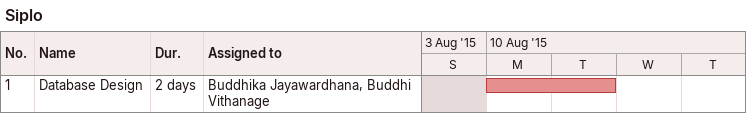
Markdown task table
Siplo

| ID | Task | Duration | Start | Finish | Resources |
|---|---|---|---|---|---|
| 1 | Database Design | 2d | 2015-08-10 | 2015-08-11 | Buddhika Jayawardhana, Buddhi Vithanage |
